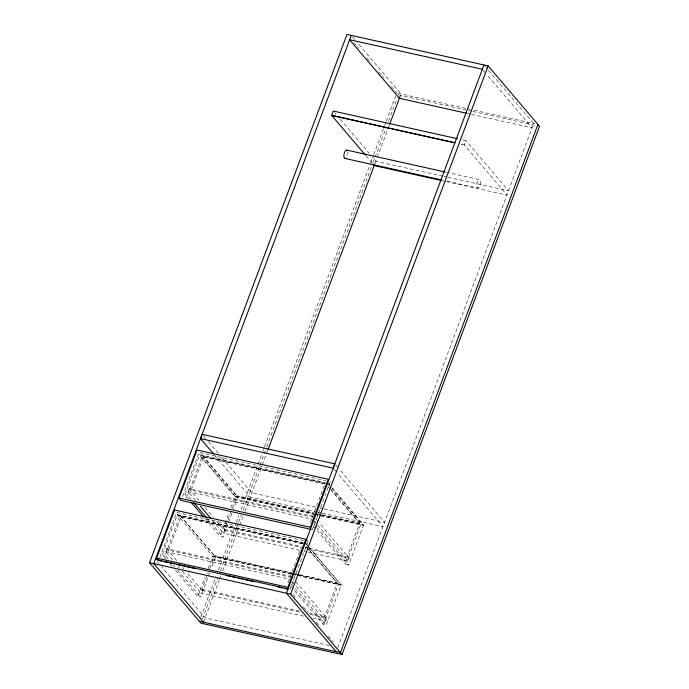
<?xml version="1.0" encoding="UTF-8"?>
<svg xmlns="http://www.w3.org/2000/svg" width="689" height="689" viewBox="0 0 689 689"><rect width="100%" height="100%" fill="white"/><g stroke="black" fill="none" stroke-linecap="round" stroke-linejoin="round"><path stroke-width="0.52" stroke-dasharray="3.44 2.58" d="M159.779 557.479L176.617 512.461L303.677 540.736M182.602 496.45L199.061 452.432L326.121 480.707M165.791 558.882L162.311 554.791L177.306 514.692L302.927 542.648L301.756 545.791M188.235 498.853L184.755 494.762L199.75 454.671L325.372 482.627L325.191 483.101L199.569 455.145L235.027 496.838L313.417 514.287M172.491 559.787L165.541 551.605L166.617 548.728L290.362 576.262M195.633 500.576L187.985 491.584L189.062 488.699L312.806 516.242M167.918 558.693L165.136 555.42L180.13 515.32L215.579 557.013L211.42 568.149M191.06 499.482L187.58 495.391L202.575 455.291L238.024 496.984L233.407 509.352M291.421 577.52L168.624 550.184L181.19 516.569L303.995 543.905M313.865 517.491L191.068 490.163L203.634 456.549L326.44 483.876M209.637 572.912L200.594 597.113L197.769 596.485L204.866 577.503M208.224 568.52L212.763 556.385L291.154 573.834M231.926 513.314L223.038 537.084L220.213 536.455L229.101 512.685M230.953 507.733L235.207 496.356L199.75 454.671M203.014 590.628L201.955 589.379L208.207 572.645M209.68 568.709L214.52 555.765L294.289 573.515M225.458 530.599L224.399 529.35L230.781 512.28M232.279 508.267L236.964 495.736L316.733 513.486M303.677 616.155L200.999 593.298L202.075 590.421L186.779 572.438M299.922 550.296L223.443 533.277L224.519 530.392L216.871 521.401M200.792 617.232L215.872 576.908M218.508 569.846L235.845 523.476M236.224 522.469L238.859 515.415M241.124 509.36L262.604 451.906M262.983 450.899L264.111 447.876M264.49 446.86L370.398 163.594M370.777 162.587L373.412 155.533M373.791 154.517L384.341 126.294M384.72 125.286L385.857 122.263M386.228 121.255L395.65 96.055M202.385 619.101L217.845 577.77M220.48 570.716L238.196 523.339M238.575 522.331L241.21 515.277M243.096 510.23L266.462 447.729M266.841 446.722L371.621 166.48M373.128 162.449L386.322 127.164M388.579 121.118L397.252 97.933M203.522 622.201L219.352 579.862M219.731 578.855L221.238 574.824M222.745 570.793L239.324 526.439M239.703 525.431L243.096 516.354M244.983 511.316L261.941 465.953M262.32 464.946L266.083 454.861M266.462 453.853L267.59 450.83M374.962 163.853L376.9 158.487M377.271 157.48L387.829 129.256M388.2 128.249L389.337 125.217M399.405 98.294L401.015 93.971L357.479 42.77M287.933 582.748L301.403 546.73M310.377 522.718L324.82 484.091M307.88 541.675L289.931 589.689L287.89 587.295M330.324 481.645L312.367 529.669L310.334 527.266M462.758 139.85L465.945 140.616L464.326 144.94L507.001 195.116L446.403 181.629M325.811 617.955L324.752 616.707L337.317 583.092L299.534 574.686M348.255 557.935L347.196 556.678L359.761 523.063L321.978 514.657M307.837 545.731L341.201 584.97L326.216 625.069L323.391 624.441L338.385 584.341L307.096 547.557M332.365 488.156L363.646 524.949L348.66 565.04L345.835 564.412L360.829 524.32L331.624 489.982M313.107 618.248L325.682 621.047L326.758 618.171L293.385 578.924M308.31 552.165L348.117 561.018L349.202 558.142L319.308 522.985M337.705 647.703L533.699 123.495L488.088 69.856M397.631 93.213L469.976 109.318M474.153 110.249L534.793 123.744M398.38 94.901L467.383 110.266M468.434 110.498L471.569 111.196M472.611 111.429L535.344 125.389M467.306 113.409L470.441 114.107M471.491 114.34L532.08 127.818L486.468 74.179M461.139 144.173L464.274 144.871L461.199 144.242M446.153 172.216L479.587 179.657A4.272 1.834 -77.5 0 1 479.561 186.4A4.272 1.834 -77.5 0 1 476.547 185.332A4.272 1.834 -77.5 0 1 479.587 179.657M442.794 176.143L375.936 161.26L372.491 157.213M443.845 176.375L446.98 177.073M448.022 177.306L508.611 190.793L465.893 140.547M447.247 181.198L477.546 187.942M442.226 180.699L445.361 181.396M203.453 457.022L326.259 484.358M315.691 507.035L251.959 492.85L220.859 456.273M319.868 507.965L323.003 508.663M324.045 508.895L384.643 522.374L339.022 468.735M317.207 512.048L250.348 497.174L215.097 455.722M318.249 512.28L321.384 512.978M322.426 513.21L383.024 526.697L337.412 473.059M317.775 513.727L320.928 514.425M236.783 496.218L313.4 513.271M317.603 514.201L320.747 514.907M321.797 515.139L359.58 523.545M235.207 496.356L313.598 513.805M314.649 514.037L363.646 524.949M314.468 514.519L363.465 525.423L330.798 487.002M187.985 491.584L312.668 519.334M184.755 494.762L187.58 495.391M177.254 514.838L302.876 542.794L303.935 544.043L181.138 516.716M224.399 529.35L301.015 546.403M305.21 547.342L308.362 548.039M309.413 548.272L347.196 556.678M224.519 530.392L301.024 547.419M307.285 548.814L349.202 558.142M304.116 551.226L307.26 551.932M295.34 573.748L298.483 574.454M214.468 555.911L294.229 573.661M295.28 573.894L298.432 574.592M299.482 574.824L337.266 583.239M292.205 574.066L296.399 574.996M297.45 575.237L341.201 584.97M291.102 573.98L212.703 556.531L177.306 514.692M292.145 574.213L296.348 575.143M297.398 575.375L341.15 585.116L305.701 543.423M165.541 551.605L290.224 579.354M162.311 554.791L165.136 555.42M201.955 589.379L299.56 611.1M309.008 613.201L324.752 616.707M202.075 590.421L299.577 612.116M309.99 614.433L326.758 618.171M329.454 645.55L205.133 617.878L161.596 566.677M485.323 66.609L487.39 69.046M483.015 70.114L485.779 73.37M352.639 37.077L354.714 39.523M353.939 42.64L358.771 48.325M367.065 58.083L371.216 62.957M378.812 71.897L383.652 77.59M391.257 86.53L396.786 93.032M334.639 112.703L336.017 114.322M340.151 119.18L369.054 153.173M366.057 155.869L372.258 163.155M335.569 464.67L338.333 467.926M333.958 468.994L336.723 472.249M328.197 483.256L329.583 484.884M328.016 483.73L330.1 486.184M327.973 486.374L330.057 488.828M330.754 489.646L360.648 524.794M315.829 518.903L318.611 522.167M314.055 520.962L316.837 524.234M317.534 525.052L348.117 561.018M313.9 524.165L315.984 526.62M316.682 527.438L348.66 565.04M313.159 525.991L345.835 564.412M305.752 543.276L307.139 544.913M305.658 546.067L307.742 548.522M308.439 549.331L338.325 584.487M203.582 435.956L205.658 438.393M208.422 441.649L218.094 453.026M202.394 455.774L237.851 497.467M292.308 581.809L325.682 621.047M291.456 584.194L326.216 625.069M290.715 586.02L323.391 624.441M292.894 594.581L296.348 598.646M303.263 606.776L308.095 612.461M316.389 622.219L319.153 625.466M328.136 636.033L332.976 641.717M190.009 488.906L191.068 490.163M189.062 488.699L199.491 500.963M205.055 507.5L213.392 517.31M212.315 520.195L223.443 533.277M207.044 518.283L223.038 537.084M204.917 518.472L220.213 536.455M180.079 515.467L215.528 557.16M167.565 548.935L168.624 550.184M166.617 548.728L177.745 561.811M182.611 567.529L183.997 569.166M178.055 566.324L179.45 567.96M182.232 571.233L200.999 593.298M173.482 565.23L174.868 566.866M177.65 570.13L200.594 597.113M169.959 563.783L172.741 567.056M175.523 570.32L197.769 596.485M157.454 561.802L158.832 563.43M347.833 151.778A4.272 1.834 -77.5 0 1 346.886 156.877"/><path stroke-width="1.03" d="M149.53 562.749L346.972 34.45L488.174 65.929M153.759 563.688L351.261 35.458M200.585 438.652L202.204 434.337L334.88 463.861L333.261 468.184L200.533 438.592L213.719 454.094M158.659 560.476L156.618 558.081L174.575 510.058L305.847 539.272L307.199 540.874M179.062 498.052L197.02 450.038L328.283 479.251L310.334 527.266L179.062 498.052L181.104 500.455L311.316 529.436M457.591 138.756L333.218 111.024L331.65 115.407L454.929 142.847M267.969 449.822L374.635 164.533M389.707 124.209L399.887 96.994M305.847 539.272L287.89 587.295L156.618 558.081M286.443 593.212L483.936 64.981M537.928 124.442L340.435 652.672L199.285 621.263M342.028 654.55L539.53 126.32L488.122 65.86L290.672 594.159L149.47 562.68L200.878 623.14L342.028 654.55L290.62 594.099M466.264 113.177L399.405 98.294L349.59 39.712L482.266 69.245M454.878 142.778L331.598 115.347L365.377 155.059M346.903 150.124L445.111 171.983M344.862 158.41L440.977 179.803M441.184 180.466L374.316 165.584L372.938 163.965M159.71 560.717L161.812 561.182M163.913 561.647L168.107 562.586M170.209 563.051L174.412 563.981M176.513 564.455L195.418 568.658M225.871 575.436L230.066 576.374M232.167 576.839L236.37 577.778M238.472 578.243L242.674 579.173M244.767 579.647L254.224 581.749M278.373 587.123L282.576 588.061M284.678 588.527L287.83 589.224M288.002 588.828L155.378 559.365M286.383 593.151L336.198 651.734M200.499 506.294L210.929 518.559M193.842 502.755L206.347 517.465M191.706 502.936L203.531 516.836M153.707 563.628L203.522 622.201M345.869 158.16A4.272 1.834 -77.5 0 1 344.026 154.198A4.272 1.834 -77.5 0 1 347.316 150.426"/></g></svg>
